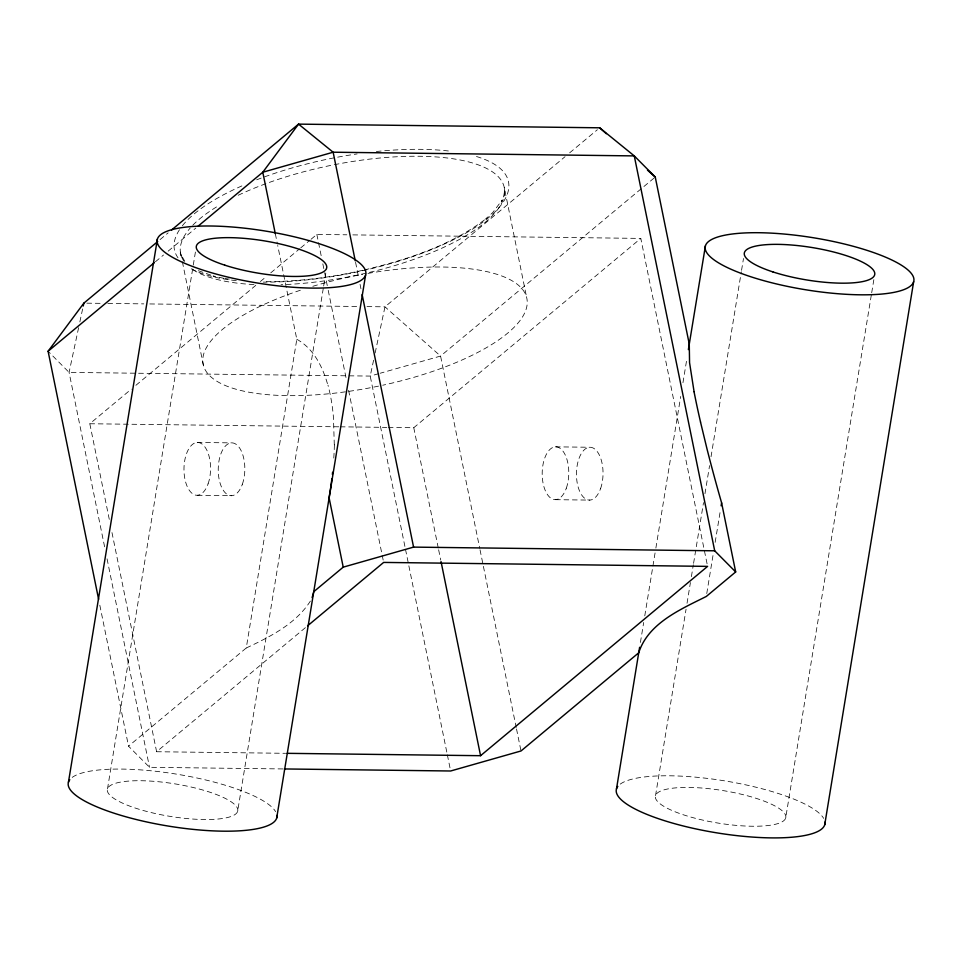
<?xml version="1.0" encoding="UTF-8"?>
<svg xmlns="http://www.w3.org/2000/svg" width="962" height="962" viewBox="0 0 962 962"><rect width="100%" height="100%" fill="white"/><g stroke="black" fill="none" stroke-linecap="round" stroke-linejoin="round"><path stroke-width="0.72" stroke-dasharray="4.81 3.61" d="M334.295 444.841L333.453 417.568A199.651 183.117 -44.8 0 0 327.994 385.161M107.491 788.924L193.037 266.57M193.278 265.091L195.454 251.767M282.852 768.939L149.519 767.303L128.523 746.163L246.26 647.991L296.813 339.285L277.705 245.502M237.638 811.327A66.065 16.426 9.3 0 0 144.18 780.795A66.065 16.426 9.3 0 0 135.882 808.26A66.065 16.426 9.3 0 0 237.638 811.327L323.424 287.494M323.665 286.015L326.575 268.254M640.415 642.46L643.686 622.474M644.768 615.872L655.651 549.398M655.88 548.063L680.699 396.464M682.96 382.684L687.024 357.876M655.531 795.634L686.062 609.187M687.036 603.27L690.427 582.551M691.401 576.635L693.337 564.79M693.578 563.311L703.511 502.645M704.966 493.771L709.571 465.644M711.026 456.77L741.317 271.801M741.558 270.322L743.494 258.477M706.757 593.542L713.467 552.585M715.151 542.352L720.418 510.173M785.677 818.037A66.065 16.426 9.3 0 0 692.219 787.505A66.065 16.426 9.3 0 0 683.922 814.97A66.065 16.426 9.3 0 0 785.677 818.037L871.464 294.204M871.704 292.725L874.374 276.443M78.619 327.669L69.084 372.402L104.666 547.101M79.858 321.897L83.237 306.024M373.593 360.209L370.214 376.082L405.194 547.847M375.132 352.994L384.98 306.83L565.043 156.686M310.377 601.094C295.719 623.989 270.118 636.784 246.26 647.991M160.041 239.61L168.122 232.876M155.447 261.748L163.528 255.002M168.146 251.154L195.839 228.054M109.283 519.348L89.815 423.749L131.301 389.153M135.907 385.305L255.76 285.365M260.377 281.529L266.137 276.719M270.743 272.871L299.555 248.857M300.709 247.895L309.932 240.199M311.075 239.237L316.847 234.439L346.837 234.8M569.66 152.826L597.366 129.726M654.1 178.006L440.572 356.06L380.267 373.22M388.275 427.405L413.768 427.717L640.8 238.408L707.599 566.377M111.977 532.587L156.614 751.731L306.421 626.803M378.824 373.629L370.214 376.082L69.084 372.402L48.1 351.25M362.83 270.274C330.05 277.681 296.464 281.878 262.83 281.686M364.297 269.937C407.551 259.536 451.575 245.502 487.133 217.845L485.81 218.915L492.748 212.542L502.212 199.988L501.406 201.755L503.823 195.743L504.689 189.959L504.689 191.739L504.268 187.47L526.671 297.595M352.838 234.884L640.8 238.408M86.857 303.174L101.84 303.355M107.828 303.427L143.783 303.872M149.771 303.944L358.02 306.493M367.003 306.601L384.98 306.83L440.572 356.06L479.737 548.376M89.815 423.749L338.78 426.803M340.283 426.815L386.772 427.381M197.21 442.448L231.457 442.869M555.423 446.837L589.682 447.258M197.342 495.286L231.589 495.707M555.555 499.675L589.802 500.096M156.614 751.731L285.594 753.306M225.288 278.535L229.281 279.112M223.954 278.343L213.107 276.01L214.694 276.455L198.34 270.719M296.813 339.285C313.792 348.617 322.847 367.243 327.874 385.197M184.752 261.219L180.207 253.162L181.205 255.772L180.315 251.599L182.095 260.317M480.038 549.843L516.209 727.476M516.51 728.943L520.995 750.973M413.768 427.717L438.335 548.316M438.636 549.795L440.728 560.088M355.567 262.313L358.85 278.463M360.053 284.331L360.954 288.744M405.495 549.314L447.053 753.378M447.354 754.845L450.036 768.061M316.847 234.439L321.633 257.972M322.835 263.853L324.326 271.212M324.627 272.679L327.922 288.853M328.222 290.332L346.2 378.571M348.593 390.344L383.646 562.421M275.324 233.778L277.417 244.035M107.059 558.838L149.519 767.303M99.82 605.23L128.523 746.163M182.383 261.772L203.343 365.067M72.222 777.392A105.7 26.287 9.3 0 1 178.752 774.506A105.7 26.287 9.3 0 1 275.613 811.663M620.262 784.102A105.7 26.287 9.3 0 1 726.791 781.216A105.7 26.287 9.3 0 1 823.652 818.373M238.203 195.262A165.163 56.397 -11.5 0 1 448.376 158.129A165.163 56.397 -11.5 0 1 480.772 225.829A165.163 56.397 -11.5 0 1 281.012 284.728M253.944 284.56A165.163 56.397 -11.5 0 1 190.692 268.061M184.079 261.387A165.163 56.397 -11.5 0 1 190.211 228.018M192.749 225.264A165.163 56.397 -11.5 0 1 219.396 205.207M367.977 273.388A165.163 56.397 -11.5 0 1 527.068 299.699A165.163 56.397 -11.5 0 1 382.696 385.233M378.535 386.123A165.163 56.397 -11.5 0 1 207.551 373.34A165.163 56.397 -11.5 0 1 301.431 289.887M312.818 286.303A165.163 56.397 -11.5 0 1 362.47 274.374M476.491 156.517A170.454 58.201 -11.5 0 1 468.169 231.77A170.454 58.201 -11.5 0 1 263.167 282.119M236.303 280.663A170.454 58.201 -11.5 0 1 189.466 267.785M178.018 257.828A170.454 58.201 -11.5 0 1 180.615 228.066M182.383 225.733A170.454 58.201 -11.5 0 1 244.168 184.92M256.698 179.798A170.454 58.201 -11.5 0 1 357.155 153.92M376.346 151.515A170.454 58.201 -11.5 0 1 450.565 151.238M334.391 444.829A377.657 346.368 -44.8 0 1 333.778 458.249M208.105 483.802A26.431 13.3 -89.3 0 0 198.545 442.52A26.431 13.3 -89.3 0 0 185.173 480.278A26.431 13.3 -89.3 0 0 208.105 483.802M600.577 488.612A26.431 13.3 -89.3 0 0 591.005 447.33A26.431 13.3 -89.3 0 0 577.645 485.088A26.431 13.3 -89.3 0 0 600.577 488.612M242.364 484.223A26.431 13.3 -89.3 0 0 232.792 442.941A26.431 13.3 -89.3 0 0 219.432 480.699A26.431 13.3 -89.3 0 0 242.364 484.223M566.317 488.191A26.431 13.3 -89.3 0 0 556.757 446.909A26.431 13.3 -89.3 0 0 543.386 484.668A26.431 13.3 -89.3 0 0 566.317 488.191"/><path stroke-width="1.44" d="M68.446 782.202L157.383 239.129M276.683 818.049L365.62 274.976A105.7 26.287 9.3 0 0 216.077 226.118A105.7 26.287 9.3 0 0 202.802 270.057A105.7 26.287 9.3 0 0 365.62 274.976M616.486 788.924L639.622 647.282M688.371 349.603L705.423 245.839M721.127 505.784L721.608 502.861A377.657 77.609 74.1 0 1 707.118 449.398L700.516 422.065M824.723 824.759L913.659 281.686A105.7 26.287 9.3 0 0 764.117 232.828A105.7 26.287 9.3 0 0 750.841 276.767A105.7 26.287 9.3 0 0 913.659 281.686M83.237 306.024L83.862 303.138L157.732 241.534M312.097 597.606L313.816 591.654L343.218 567.147L413.576 547.113L714.694 550.805L735.677 571.945L706.288 596.464C680.627 609.343 648.147 623.196 638.72 652.801L520.995 750.973L450.637 770.995L284.343 768.951M98.629 599.35L48.1 351.25L83.862 303.138M171.573 229.99L298.545 124.122L599.675 127.802L634.271 155.904L655.254 177.044L689.273 344.095L689.562 362.698L694.083 391.726M48.1 351.25L154.293 262.71M198.148 226.13L262.782 172.234L298.545 124.122L333.141 152.212L634.271 155.904L714.694 550.805M307.575 625.841L383.646 562.421L707.599 566.377L480.567 755.699L287.097 753.33M599.675 127.802L606.337 133.718M647.474 170.154L655.254 177.044M721.608 502.861L735.677 571.945M441.029 561.555L480.567 755.699M355.267 260.846L333.141 152.212L262.782 172.234L275.324 233.778M362.145 294.612L413.576 547.113M329.148 498.051L343.218 567.147M276.924 815.379A105.7 26.287 9.3 0 1 164.851 825.492A105.7 26.287 9.3 0 1 69.781 779.701M824.963 822.089A105.7 26.287 9.3 0 1 712.89 832.202A105.7 26.287 9.3 0 1 617.82 786.411M700.54 422.077A202.08 41.534 74.1 0 1 694.047 391.702M332.599 472.258A377.657 346.368 -44.8 0 1 332.383 474.422M331.878 478.739A377.657 346.368 -44.8 0 1 329.04 498.039M224.819 265.175A66.065 16.426 9.3 0 0 326.575 268.254A66.065 16.426 9.3 0 0 233.105 237.722A66.065 16.426 9.3 0 0 224.819 265.175M772.859 271.897A66.065 16.426 9.3 0 0 874.614 274.964A66.065 16.426 9.3 0 0 781.144 244.432A66.065 16.426 9.3 0 0 772.859 271.897"/></g></svg>
